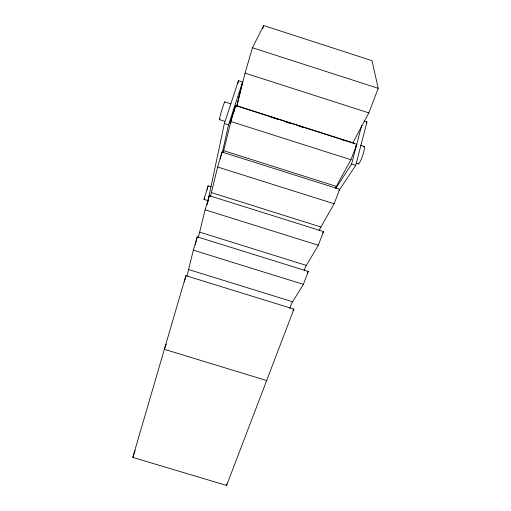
<?xml version="1.0" encoding="UTF-8"?>
<svg xmlns="http://www.w3.org/2000/svg" width="511" height="511" viewBox="0 0 511 511"><rect width="100%" height="100%" fill="white"/><g stroke="black" fill="none" stroke-linecap="round" stroke-linejoin="round"><path stroke-width="0.77" d="M226.597 485.45L293.914 309.123L185.876 275.691L132.783 457.409L226.597 485.45L226.871 483.885M289.833 308.42A8.687 1.003 -73.1 0 1 292.618 301.765L303.368 284.359L308.293 271.462L197.227 236.842L193.337 250.147L186.981 276.119M304.147 270.383A8.911 1.06 -72.7 0 1 306.383 265.413L318.302 245.248L323.52 231.579L209.248 195.694L205.128 209.797L198.338 237.404M207.594 202.912L224.348 123.528L238.465 80.674L242.565 81.99L236.912 106.02M207.977 186.745L208.105 185.851L211.145 186.809M222.298 152.77L228.545 124.863L242.565 81.99M237.768 83.785L238.465 80.674M184.445 281.995L184.701 280.871M184.956 279.734L185.218 278.591M185.346 278.016L185.876 275.691M195.362 244.788L195.515 244.137M195.822 242.834L195.975 242.182M196.128 241.524L196.441 240.196M196.594 239.531L197.227 236.842M207.051 204.828L207.23 204.081M207.409 203.333L207.773 201.832M207.958 201.072L208.692 198.019M208.878 197.246L209.248 195.694M210.302 196.588A9.23 0.319 -72.8 0 0 211.375 192.583L217.629 167.001L222.004 152.023L339.668 189.281L334.13 203.78L320.927 227.005A9.172 1.118 -72.3 0 0 319.132 230.768M220.279 159.049L220.496 158.186M220.707 157.318L220.924 156.443M221.135 155.568L222.004 152.023M223.147 152.674A9.543 0.339 -72.9 0 0 223.652 150.681L230.915 121.529L235.571 105.598L356.838 144.319L350.948 159.745L336.315 186.368A9.485 1.175 -71.9 0 0 335.344 188.201M233.565 113.621L233.814 112.631M234.057 111.641L234.306 110.644M234.562 109.641L235.571 105.598M236.67 106.262L245.056 73.13L252.472 47.74L263.67 25.55L371.989 60.656L378.217 88.314L368.833 112.886L352.948 142.69M339.074 190.45L355.758 165.34L366.987 121.886L364.286 121.024M336.008 188.105L351.619 164.025L361.75 125.163M207.587 188.278L207.683 187.92M207.134 189.9L207.255 189.472M262.769 28.61L263.67 25.55M132.783 457.409L135.153 450.664M204.63 197.751L204.323 198.568M166.279 344.075L164.363 349.32L266.653 380.535M204.164 198.964L203.921 199.386L208.482 200.817M355.317 147.098L356.838 144.319M339.215 190.086L339.668 189.281M322.697 232.984L323.52 231.579M208.047 185.902L203.953 199.373M307.188 273.27L308.293 271.462M366.151 123.247L366.987 121.886M292.918 310.669L293.25 310.158M293.582 309.64L293.914 309.123M188.808 269.61L292.618 301.765M193.337 250.147L303.368 284.359M205.128 209.797L318.302 245.248M199.775 232.16L306.383 265.413M211.375 192.583L320.927 227.005M223.652 150.681L336.315 186.368M217.629 167.001L334.13 203.78M230.915 121.529L350.948 159.745M219.436 119.638L224.757 121.331M229.311 122.781L230.831 123.266M356.186 163.162L358.46 163.89M224.348 123.528L228.545 124.863M351.619 164.025L355.758 165.34M224.795 101.887L230.863 103.829M235.418 105.279L354.5 143.31M360.568 145.245L364.362 146.459M270.773 117.147L277.594 119.325M285.176 121.746L290.478 123.445M299.574 126.345L303.368 127.558M342.779 140.142L345.053 140.864M252.472 47.74L378.217 88.314M245.056 73.13L368.833 112.886M219.954 118.744A9.275 0.485 -73.2 0 1 221.48 111.226A9.275 0.485 -73.2 0 1 224.814 102.436M363.608 147.002A9.204 1.297 -71.3 0 1 362.727 155.229A9.204 1.297 -71.3 0 1 358.192 163.284M353.829 143.284A9.211 1.169 -71.4 0 1 354.308 143.725M231.304 120.935A9.268 0.345 -73.1 0 1 230.857 120.832A9.268 0.345 -73.1 0 1 234.37 109.105A9.268 0.345 -73.1 0 1 235.628 106.505"/></g></svg>
